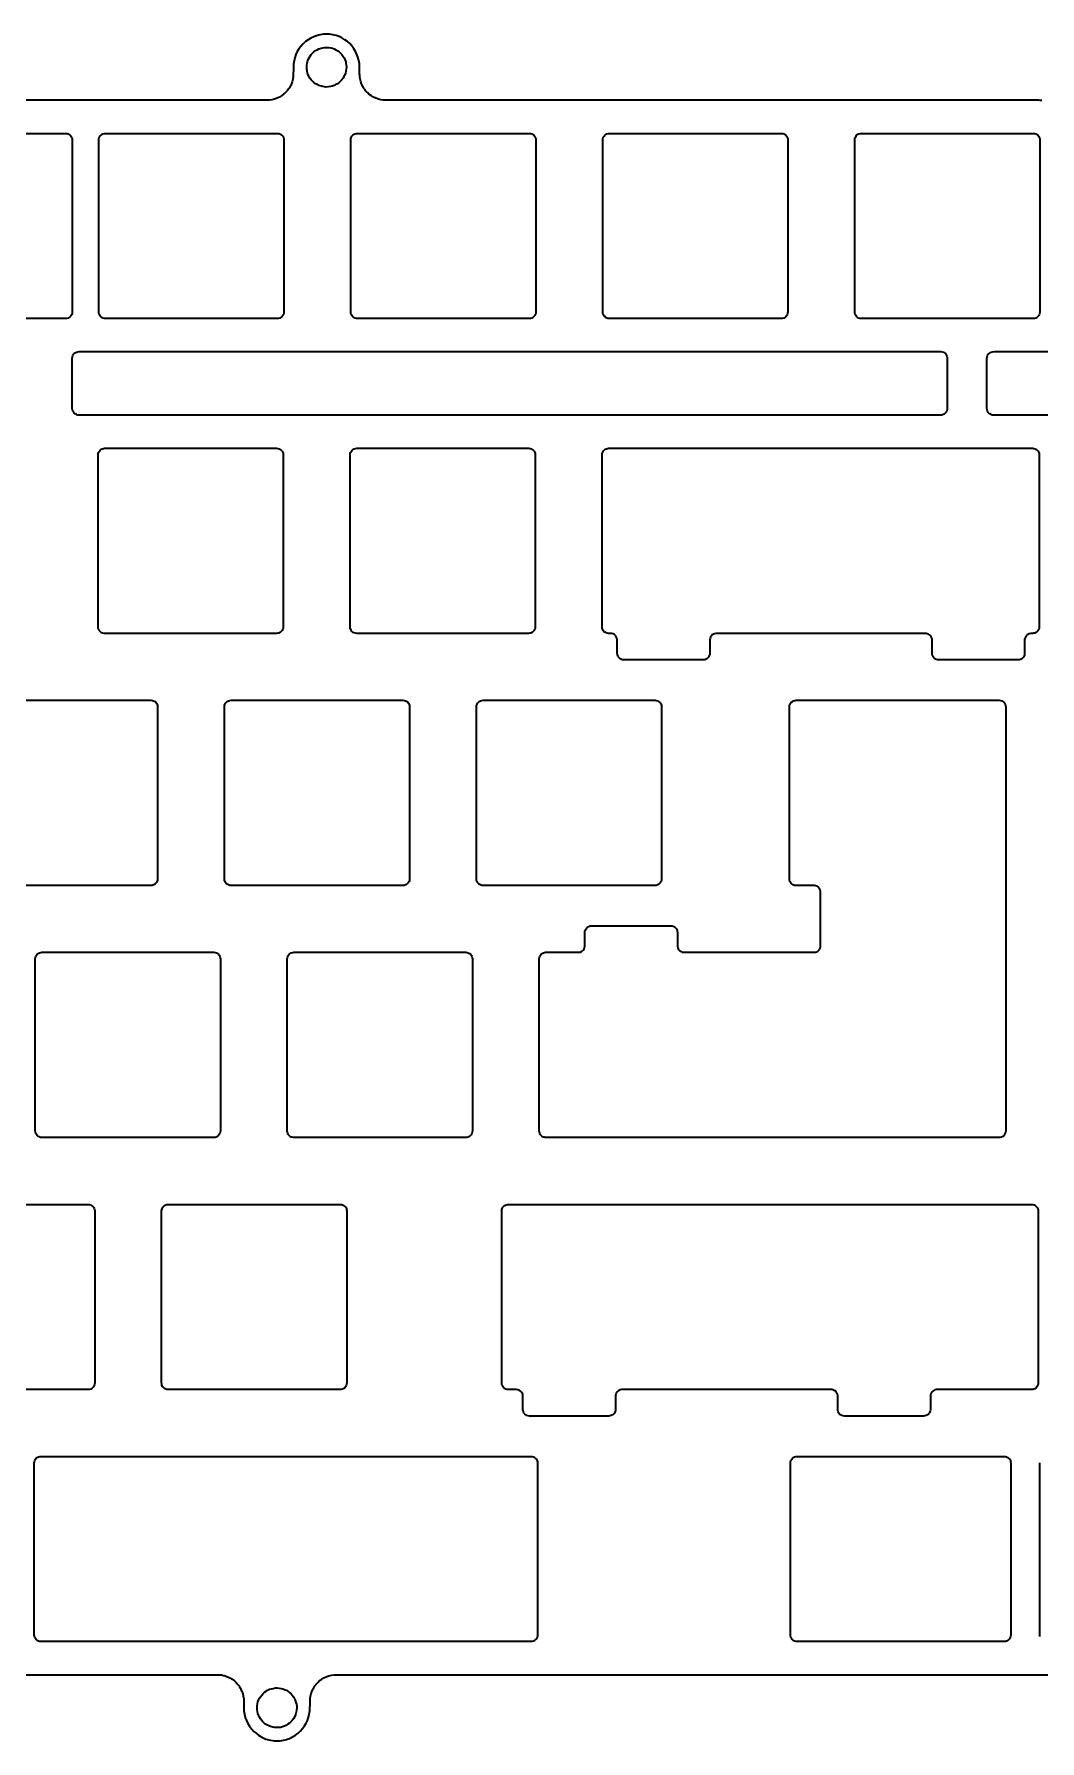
# Model space of a CAD drawing. Header units: millimetres. Extents: x 0 to 475, y 0 to 129.
# Drawn here: x 206.7 to 282.8, y 0 to 129 of the extents above; entities that cross this region are included whole.
import ezdxf

# ---------------------------------------------------------------- set-up
doc = ezdxf.new("R2010")
doc.units = ezdxf.units.MM
doc.layers.get('0').update_dxf_attribs({"lineweight": 35})

msp = doc.modelspace()

# ---------------------------------------------------------------- linework, layer by layer
for p, q in [((226.74, 127.89), (226.61, 127.68)), ((226.88, 128.07), (226.74, 127.89)), ((227.02, 128.24), (226.88, 128.07)), ((227.23, 128.43), (227.02, 128.24)), ((227.43, 128.57), (227.23, 128.43)), ((227.64, 128.7), (227.43, 128.57)), ((227.85, 128.8), (227.64, 128.7)), ((228.06, 128.88), (227.85, 128.8)), ((227.87, 127.66), (227.99, 127.75)), ((227.99, 127.75), (228.12, 127.82)), ((228.33, 128.95), (228.06, 128.88)), ((228.12, 127.82), (228.25, 127.89)), ((228.25, 127.89), (228.42, 127.94)), ((228.58, 128.99), (228.33, 128.95)), ((228.42, 127.94), (228.55, 127.97)), ((228.55, 127.97), (228.68, 127.99)), ((228.68, 127.99), (228.82, 128)), ((228.82, 128), (229, 127.99)), ((229, 127.99), (229.14, 127.97)), ((229.3, 128.95), (229.04, 128.99)), ((229.14, 127.97), (229.27, 127.93)), ((229.27, 127.93), (229.4, 127.89)), ((229.54, 128.89), (229.3, 128.95)), ((229.4, 127.89), (229.53, 127.82)), ((229.53, 127.82), (229.67, 127.73)), ((229.78, 128.81), (229.54, 128.89)), ((229.67, 127.73), (229.77, 127.66)), ((229.99, 128.71), (229.78, 128.81)), ((230.21, 128.58), (229.99, 128.71)), ((230.4, 128.44), (230.21, 128.58)), ((230.58, 128.28), (230.4, 128.44)), ((230.73, 128.11), (230.58, 128.28)), ((230.89, 127.9), (230.73, 128.11)), ((231.02, 127.69), (230.89, 127.9)), ((226.37, 126.98), (226.33, 126.74)), ((226.43, 127.22), (226.37, 126.98)), ((226.51, 127.45), (226.43, 127.22)), ((226.61, 127.68), (226.51, 127.45)), ((227.32, 126.5), (227.33, 126.66)), ((227.33, 126.36), (227.32, 126.5)), ((227.33, 126.66), (227.35, 126.8)), ((227.35, 126.8), (227.39, 126.94)), ((227.39, 126.94), (227.44, 127.08)), ((227.44, 127.08), (227.5, 127.22)), ((227.5, 127.22), (227.58, 127.33)), ((227.58, 127.33), (227.66, 127.45)), ((227.66, 127.45), (227.76, 127.56)), ((227.76, 127.56), (227.87, 127.66)), ((229.77, 127.66), (229.92, 127.52)), ((229.92, 127.52), (229.98, 127.45)), ((229.98, 127.45), (230.09, 127.3)), ((230.09, 127.3), (230.15, 127.2)), ((230.15, 127.2), (230.21, 127.07)), ((230.21, 127.07), (230.27, 126.9)), ((230.27, 126.9), (230.29, 126.79)), ((230.29, 126.79), (230.32, 126.59)), ((230.32, 126.5), (230.31, 126.35)), ((230.32, 126.59), (230.32, 126.5)), ((231.12, 127.47), (231.02, 127.69)), ((231.2, 127.26), (231.12, 127.47)), ((231.27, 127.01), (231.2, 127.26)), ((231.31, 126.75), (231.27, 127.01)), ((226.28, 125.6), (226.23, 125.4)), ((226.31, 125.81), (226.28, 125.6)), ((227.35, 126.23), (227.33, 126.36)), ((227.39, 126.06), (227.35, 126.23)), ((227.42, 125.96), (227.39, 126.06)), ((227.48, 125.82), (227.42, 125.96)), ((227.57, 125.67), (227.48, 125.82)), ((227.66, 125.55), (227.57, 125.67)), ((227.76, 125.44), (227.66, 125.55)), ((227.87, 125.34), (227.76, 125.44)), ((227.99, 125.25), (227.87, 125.34)), ((228.06, 125.21), (227.99, 125.25)), ((228.24, 125.12), (228.06, 125.21)), ((229.48, 125.16), (229.39, 125.11)), ((229.65, 125.25), (229.48, 125.16)), ((229.77, 125.34), (229.65, 125.25)), ((229.85, 125.41), (229.77, 125.34)), ((229.95, 125.51), (229.85, 125.41)), ((230.07, 125.67), (229.95, 125.51)), ((230.14, 125.79), (230.07, 125.67)), ((230.18, 125.87), (230.14, 125.79)), ((230.25, 126.06), (230.18, 125.87)), ((230.29, 126.19), (230.25, 126.06)), ((230.31, 126.35), (230.29, 126.19)), ((231.36, 125.61), (231.33, 125.79)), ((231.41, 125.42), (231.36, 125.61)), ((231.47, 125.23), (231.41, 125.42)), ((224.69, 124.03), (224.51, 124.01)), ((224.9, 124.09), (224.69, 124.03)), ((225.09, 124.15), (224.9, 124.09)), ((225.26, 124.24), (225.09, 124.15)), ((225.42, 124.33), (225.26, 124.24)), ((225.58, 124.45), (225.42, 124.33)), ((228.35, 125.08), (228.24, 125.12)), ((228.53, 125.03), (228.35, 125.08)), ((228.66, 125.01), (228.53, 125.03)), ((228.78, 125), (228.66, 125.01)), ((228.96, 125.01), (228.78, 125)), ((229.11, 125.03), (228.96, 125.01)), ((229.25, 125.06), (229.11, 125.03)), ((229.39, 125.11), (229.25, 125.06)), ((232.03, 124.47), (231.91, 124.59)), ((232.21, 124.34), (232.03, 124.47)), ((232.38, 124.24), (232.21, 124.34)), ((232.56, 124.15), (232.38, 124.24)), ((232.74, 124.09), (232.56, 124.15)), ((232.92, 124.04), (232.74, 124.09)), ((233.11, 124.01), (232.92, 124.04)), ((209.11, 121.5), (209.21, 121.49)), ((209.21, 121.49), (209.3, 121.46)), ((209.3, 121.46), (209.38, 121.41)), ((209.38, 121.41), (209.46, 121.34)), ((209.46, 121.34), (209.52, 121.27)), ((209.52, 121.27), (209.56, 121.19)), ((211.65, 121.21), (211.7, 121.3)), ((211.7, 121.3), (211.75, 121.36)), ((211.75, 121.36), (211.82, 121.42)), ((211.82, 121.42), (211.91, 121.46)), ((211.91, 121.46), (212, 121.49)), ((212, 121.49), (212.1, 121.5)), ((212.1, 121.5), (225.11, 121.5)), ((225.11, 121.5), (225.22, 121.49)), ((225.22, 121.49), (225.29, 121.46)), ((225.29, 121.46), (225.39, 121.41)), ((225.39, 121.41), (225.46, 121.35)), ((225.46, 121.35), (225.52, 121.28)), ((225.52, 121.28), (225.56, 121.19)), ((230.69, 121.19), (230.74, 121.29)), ((230.74, 121.29), (230.82, 121.37)), ((230.82, 121.37), (230.9, 121.43)), ((230.9, 121.43), (230.96, 121.46)), ((230.96, 121.46), (231.07, 121.49)), ((244.15, 121.5), (244.26, 121.49)), ((244.26, 121.49), (244.35, 121.46)), ((244.35, 121.46), (244.43, 121.41)), ((244.43, 121.41), (244.52, 121.33)), ((244.52, 121.33), (244.57, 121.27)), ((244.57, 121.27), (244.61, 121.19)), ((249.74, 121.2), (249.8, 121.29)), ((249.8, 121.29), (249.86, 121.36)), ((249.86, 121.36), (249.93, 121.42)), ((249.93, 121.42), (250.01, 121.46)), ((250.01, 121.46), (250.12, 121.49)), ((250.12, 121.49), (250.2, 121.5)), ((250.2, 121.5), (263.2, 121.5)), ((263.2, 121.5), (263.31, 121.49)), ((263.31, 121.49), (263.39, 121.46)), ((263.39, 121.46), (263.48, 121.41)), ((263.48, 121.41), (263.57, 121.33)), ((263.57, 121.33), (263.62, 121.27)), ((263.62, 121.27), (263.66, 121.19)), ((268.8, 121.21), (268.85, 121.29)), ((268.85, 121.29), (268.9, 121.36)), ((268.9, 121.36), (268.99, 121.43)), ((268.99, 121.43), (269.07, 121.46)), ((269.07, 121.46), (269.16, 121.49)), ((269.16, 121.49), (269.26, 121.5)), ((269.26, 121.5), (282.25, 121.5)), ((282.25, 121.5), (282.36, 121.49)), ((282.36, 121.49), (282.45, 121.46)), ((282.45, 121.46), (282.53, 121.41)), ((282.53, 121.41), (282.61, 121.35)), ((282.61, 121.35), (282.68, 121.25)), ((209.56, 121.19), (209.59, 121.09)), ((209.59, 121.09), (209.6, 120.99)), ((209.6, 120.99), (209.6, 108)), ((211.6, 121), (211.61, 121.1)), ((211.6, 108), (211.6, 121)), ((211.61, 121.1), (211.65, 121.21)), ((225.56, 121.19), (225.59, 121.09)), ((225.59, 121.09), (225.6, 120.99)), ((225.6, 120.99), (225.6, 108)), ((230.65, 121), (230.66, 121.11)), ((230.65, 108), (230.65, 121)), ((230.66, 121.11), (230.69, 121.19)), ((244.61, 121.19), (244.64, 121.09)), ((244.64, 121.09), (244.65, 120.99)), ((244.65, 120.99), (244.65, 107.98)), ((249.7, 121.01), (249.71, 121.1)), ((249.7, 108), (249.7, 121.01)), ((249.71, 121.1), (249.74, 121.2)), ((263.66, 121.19), (263.69, 121.09)), ((263.69, 121.09), (263.7, 120.99)), ((263.7, 120.99), (263.7, 108)), ((268.75, 121.01), (268.76, 121.1)), ((268.76, 121.1), (268.8, 121.21)), ((282.68, 121.25), (282.71, 121.19)), ((282.71, 121.19), (282.74, 121.09)), ((282.74, 121.09), (282.75, 120.99)), ((282.75, 120.99), (282.75, 107.99)), ((209.29, 107.54), (209.19, 107.51)), ((209.37, 107.58), (209.29, 107.54)), ((209.44, 107.64), (209.37, 107.58)), ((209.51, 107.72), (209.44, 107.64)), ((209.56, 107.81), (209.51, 107.72)), ((209.58, 107.88), (209.56, 107.81)), ((209.6, 108), (209.58, 107.88)), ((211.61, 107.91), (211.6, 108)), ((211.64, 107.82), (211.61, 107.91)), ((211.68, 107.73), (211.64, 107.82)), ((211.74, 107.65), (211.68, 107.73)), ((211.82, 107.59), (211.74, 107.65)), ((211.91, 107.54), (211.82, 107.59)), ((212, 107.51), (211.91, 107.54)), ((212.1, 107.5), (212, 107.51)), ((225.1, 107.5), (212.1, 107.5)), ((225.19, 107.51), (225.1, 107.5)), ((225.28, 107.54), (225.19, 107.51)), ((225.37, 107.58), (225.28, 107.54)), ((225.45, 107.64), (225.37, 107.58)), ((225.52, 107.72), (225.45, 107.64)), ((225.56, 107.81), (225.52, 107.72)), ((225.59, 107.9), (225.56, 107.81)), ((225.6, 108), (225.59, 107.9)), ((230.66, 107.91), (230.65, 108)), ((230.69, 107.81), (230.66, 107.91)), ((230.74, 107.72), (230.69, 107.81)), ((230.82, 107.63), (230.74, 107.72)), ((230.87, 107.59), (230.82, 107.63)), ((230.96, 107.54), (230.87, 107.59)), ((231.05, 107.51), (230.96, 107.54)), ((231.15, 107.5), (231.05, 107.51)), ((244.14, 107.5), (231.15, 107.5)), ((244.23, 107.51), (244.14, 107.5)), ((244.34, 107.54), (244.23, 107.51)), ((244.43, 107.58), (244.34, 107.54)), ((244.5, 107.65), (244.43, 107.58)), ((244.57, 107.72), (244.5, 107.65)), ((244.61, 107.81), (244.57, 107.72)), ((244.64, 107.9), (244.61, 107.81)), ((244.65, 107.98), (244.64, 107.9)), ((249.71, 107.91), (249.7, 108)), ((249.74, 107.81), (249.71, 107.91)), ((249.78, 107.73), (249.74, 107.81)), ((249.82, 107.68), (249.78, 107.73)), ((249.85, 107.65), (249.82, 107.68)), ((249.92, 107.59), (249.85, 107.65)), ((250.01, 107.54), (249.92, 107.59)), ((250.1, 107.51), (250.01, 107.54)), ((250.2, 107.5), (250.1, 107.51)), ((263.19, 107.5), (250.2, 107.5)), ((263.28, 107.51), (263.19, 107.5)), ((263.39, 107.54), (263.28, 107.51)), ((263.48, 107.58), (263.39, 107.54)), ((263.55, 107.64), (263.48, 107.58)), ((263.62, 107.72), (263.55, 107.64)), ((263.65, 107.78), (263.62, 107.72)), ((263.68, 107.88), (263.65, 107.78)), ((263.7, 108), (263.68, 107.88)), ((268.79, 107.81), (268.76, 107.92)), ((268.83, 107.74), (268.79, 107.81)), ((268.89, 107.65), (268.83, 107.74)), ((268.97, 107.58), (268.89, 107.65)), ((269.05, 107.54), (268.97, 107.58)), ((269.15, 107.51), (269.05, 107.54)), ((269.21, 107.5), (269.15, 107.51)), ((282.24, 107.5), (269.21, 107.5)), ((282.35, 107.51), (282.24, 107.5)), ((282.44, 107.54), (282.35, 107.51)), ((282.51, 107.57), (282.44, 107.54)), ((282.58, 107.63), (282.51, 107.57)), ((282.67, 107.72), (282.58, 107.63)), ((282.7, 107.78), (282.67, 107.72)), ((282.73, 107.88), (282.7, 107.78)), ((282.75, 107.99), (282.73, 107.88)), ((209.6, 104.5), (209.62, 104.61)), ((209.6, 100.7), (209.6, 104.5)), ((209.62, 104.61), (209.64, 104.7)), ((209.64, 104.7), (209.7, 104.8)), ((209.7, 104.8), (209.75, 104.86)), ((209.75, 104.86), (209.82, 104.92)), ((209.82, 104.92), (209.91, 104.96)), ((209.91, 104.96), (210.01, 104.99)), ((210.01, 104.99), (210.11, 105)), ((210.11, 105), (275.26, 105)), ((275.26, 105), (275.36, 104.99)), ((275.36, 104.99), (275.46, 104.95)), ((275.46, 104.95), (275.53, 104.91)), ((275.53, 104.91), (275.61, 104.85)), ((275.61, 104.85), (275.67, 104.77)), ((275.67, 104.77), (275.72, 104.67)), ((275.72, 104.67), (275.74, 104.57)), ((275.74, 104.57), (275.75, 104.47)), ((278.75, 104.5), (278.77, 104.62)), ((278.75, 100.75), (278.75, 104.5)), ((278.77, 104.62), (278.79, 104.7)), ((278.79, 104.7), (278.85, 104.8)), ((278.85, 104.8), (278.91, 104.86)), ((278.91, 104.86), (278.99, 104.92)), ((278.99, 104.92), (279.07, 104.96)), ((279.07, 104.96), (279.16, 104.99)), ((279.16, 104.99), (279.32, 105)), ((279.32, 105), (296.06, 105)), ((275.75, 104.47), (275.75, 100.66)), ((209.61, 100.61), (209.6, 100.7)), ((275.75, 100.66), (275.74, 100.6)), ((278.76, 100.61), (278.75, 100.75)), ((209.64, 100.51), (209.61, 100.61)), ((209.68, 100.43), (209.64, 100.51)), ((209.74, 100.36), (209.68, 100.43)), ((209.82, 100.29), (209.74, 100.36)), ((209.91, 100.24), (209.82, 100.29)), ((209.99, 100.21), (209.91, 100.24)), ((210.1, 100.2), (209.99, 100.21)), ((275.25, 100.2), (210.1, 100.2)), ((275.34, 100.21), (275.25, 100.2)), ((275.43, 100.24), (275.34, 100.21)), ((275.51, 100.28), (275.43, 100.24)), ((275.6, 100.34), (275.51, 100.28)), ((275.66, 100.42), (275.6, 100.34)), ((275.71, 100.51), (275.66, 100.42)), ((275.74, 100.6), (275.71, 100.51)), ((278.79, 100.51), (278.76, 100.61)), ((278.85, 100.4), (278.79, 100.51)), ((278.9, 100.35), (278.85, 100.4)), ((278.97, 100.29), (278.9, 100.35)), ((279.06, 100.24), (278.97, 100.29)), ((279.14, 100.21), (279.06, 100.24)), ((279.23, 100.2), (279.14, 100.21)), ((296.04, 100.2), (279.23, 100.2)), ((211.55, 97.21), (211.56, 97.3)), ((211.56, 97.3), (211.59, 97.39)), ((211.59, 97.39), (211.65, 97.49)), ((211.65, 97.49), (211.7, 97.56)), ((211.7, 97.56), (211.78, 97.62)), ((211.78, 97.62), (211.87, 97.66)), ((211.87, 97.66), (211.96, 97.69)), ((225.05, 97.7), (225.15, 97.69)), ((225.15, 97.69), (225.24, 97.66)), ((225.24, 97.66), (225.33, 97.61)), ((225.33, 97.61), (225.42, 97.53)), ((225.42, 97.53), (225.47, 97.47)), ((225.47, 97.47), (225.51, 97.39)), ((225.51, 97.39), (225.54, 97.29)), ((225.54, 97.29), (225.55, 97.2)), ((225.55, 97.2), (225.55, 84.2)), ((230.6, 97.21), (230.61, 97.3)), ((230.6, 84.2), (230.6, 97.21)), ((230.61, 97.3), (230.64, 97.39)), ((230.64, 97.39), (230.7, 97.49)), ((230.7, 97.49), (230.75, 97.56)), ((230.75, 97.56), (230.83, 97.62)), ((230.83, 97.62), (230.92, 97.66)), ((230.92, 97.66), (231.01, 97.69)), ((231.01, 97.69), (231.11, 97.7)), ((231.11, 97.7), (244.12, 97.7)), ((244.12, 97.7), (244.21, 97.69)), ((244.21, 97.69), (244.3, 97.66)), ((244.3, 97.66), (244.38, 97.61)), ((244.38, 97.61), (244.47, 97.53)), ((244.47, 97.53), (244.52, 97.47)), ((244.52, 97.47), (244.56, 97.39)), ((244.56, 97.39), (244.59, 97.29)), ((249.65, 97.21), (249.66, 97.3)), ((249.65, 84.2), (249.65, 97.21)), ((249.66, 97.3), (249.7, 97.41)), ((249.7, 97.41), (249.74, 97.48)), ((249.74, 97.48), (249.81, 97.56)), ((249.81, 97.56), (249.88, 97.62)), ((249.88, 97.62), (249.96, 97.66)), ((249.96, 97.66), (250.06, 97.69)), ((282.22, 97.7), (282.3, 97.69)), ((282.3, 97.69), (282.39, 97.66)), ((282.39, 97.66), (282.49, 97.61)), ((282.49, 97.61), (282.55, 97.55)), ((282.55, 97.55), (282.62, 97.48)), ((282.62, 97.48), (282.66, 97.39)), ((282.66, 97.39), (282.69, 97.29)), ((282.69, 97.29), (282.7, 97.2)), ((282.7, 97.2), (282.7, 84.2)), ((211.59, 84.01), (211.56, 84.11)), ((211.64, 83.92), (211.59, 84.01)), ((211.7, 83.85), (211.64, 83.92)), ((225.46, 83.92), (225.4, 83.84)), ((225.5, 83.99), (225.46, 83.92)), ((225.54, 84.1), (225.5, 83.99)), ((225.55, 84.2), (225.54, 84.1)), ((230.61, 84.11), (230.6, 84.2)), ((230.64, 84.02), (230.61, 84.11)), ((230.68, 83.94), (230.64, 84.02)), ((230.74, 83.85), (230.68, 83.94)), ((230.82, 83.78), (230.74, 83.85)), ((244.52, 83.92), (244.45, 83.84)), ((244.56, 84), (244.52, 83.92)), ((244.59, 84.1), (244.56, 84)), ((244.6, 84.2), (244.59, 84.1)), ((249.66, 84.11), (249.65, 84.2)), ((249.68, 84.02), (249.66, 84.11)), ((249.73, 83.93), (249.68, 84.02)), ((249.79, 83.86), (249.73, 83.93)), ((249.87, 83.79), (249.79, 83.86)), ((282.6, 83.9), (282.55, 83.85)), ((282.66, 84), (282.6, 83.9)), ((282.69, 84.1), (282.66, 84)), ((282.7, 84.2), (282.69, 84.1)), ((211.76, 83.8), (211.7, 83.85)), ((211.82, 83.76), (211.76, 83.8)), ((211.91, 83.72), (211.82, 83.76)), ((212.01, 83.7), (211.91, 83.72)), ((225.22, 83.73), (225.15, 83.71)), ((225.32, 83.78), (225.22, 83.73)), ((225.4, 83.84), (225.32, 83.78)), ((230.89, 83.75), (230.82, 83.78)), ((231, 83.71), (230.89, 83.75)), ((231.11, 83.7), (231, 83.71)), ((244.1, 83.7), (231.11, 83.7)), ((244.2, 83.71), (244.1, 83.7)), ((244.27, 83.73), (244.2, 83.71)), ((244.36, 83.77), (244.27, 83.73)), ((244.45, 83.84), (244.36, 83.77)), ((249.96, 83.74), (249.87, 83.79)), ((250.05, 83.71), (249.96, 83.74)), ((250.14, 83.7), (250.05, 83.71)), ((250.48, 83.66), (250.4, 83.69)), ((250.58, 83.61), (250.48, 83.66)), ((250.66, 83.55), (250.58, 83.61)), ((250.73, 83.45), (250.66, 83.55)), ((250.78, 83.35), (250.73, 83.45)), ((250.8, 83.25), (250.78, 83.35)), ((250.8, 82.2), (250.8, 83.25)), ((257.82, 83.33), (257.8, 83.25)), ((257.8, 83.25), (257.8, 82.17)), ((257.85, 83.42), (257.82, 83.33)), ((257.92, 83.52), (257.85, 83.42)), ((257.98, 83.59), (257.92, 83.52)), ((258.07, 83.64), (257.98, 83.59)), ((258.14, 83.67), (258.07, 83.64)), ((258.25, 83.7), (258.14, 83.67)), ((274.15, 83.7), (258.25, 83.7)), ((274.24, 83.68), (274.15, 83.7)), ((274.34, 83.64), (274.24, 83.68)), ((274.41, 83.59), (274.34, 83.64)), ((274.49, 83.52), (274.41, 83.59)), ((274.54, 83.44), (274.49, 83.52)), ((274.58, 83.35), (274.54, 83.44)), ((274.6, 83.25), (274.58, 83.35)), ((274.6, 82.2), (274.6, 83.25)), ((281.62, 83.33), (281.6, 83.25)), ((281.6, 83.25), (281.6, 82.17)), ((281.66, 83.43), (281.62, 83.33)), ((281.71, 83.51), (281.66, 83.43)), ((281.78, 83.59), (281.71, 83.51)), ((281.85, 83.63), (281.78, 83.59)), ((281.94, 83.67), (281.85, 83.63)), ((282.05, 83.7), (281.94, 83.67)), ((282.37, 83.73), (282.29, 83.71)), ((282.47, 83.78), (282.37, 83.73)), ((282.55, 83.85), (282.47, 83.78)), ((250.81, 82.1), (250.8, 82.2)), ((250.85, 81.98), (250.81, 82.1)), ((250.89, 81.92), (250.85, 81.98)), ((250.94, 81.85), (250.89, 81.92)), ((251.02, 81.78), (250.94, 81.85)), ((251.11, 81.74), (251.02, 81.78)), ((251.2, 81.71), (251.11, 81.74)), ((251.28, 81.7), (251.2, 81.71)), ((257.3, 81.7), (251.28, 81.7)), ((257.39, 81.71), (257.3, 81.7)), ((257.48, 81.74), (257.39, 81.71)), ((257.58, 81.78), (257.48, 81.74)), ((257.65, 81.85), (257.58, 81.78)), ((257.71, 81.92), (257.65, 81.85)), ((257.76, 82), (257.71, 81.92)), ((257.79, 82.09), (257.76, 82)), ((257.8, 82.17), (257.79, 82.09)), ((274.61, 82.11), (274.6, 82.2)), ((274.64, 82.01), (274.61, 82.11)), ((274.68, 81.93), (274.64, 82.01)), ((274.74, 81.85), (274.68, 81.93)), ((274.82, 81.79), (274.74, 81.85)), ((274.9, 81.74), (274.82, 81.79)), ((275, 81.71), (274.9, 81.74)), ((275.09, 81.7), (275, 81.71)), ((281.29, 81.74), (281.19, 81.71)), ((281.38, 81.78), (281.29, 81.74)), ((281.43, 81.83), (281.38, 81.78)), ((281.51, 81.92), (281.43, 81.83)), ((281.56, 82), (281.51, 81.92)), ((281.59, 82.09), (281.56, 82)), ((281.6, 82.17), (281.59, 82.09)), ((215.55, 78.65), (215.66, 78.64)), ((215.66, 78.64), (215.75, 78.61)), ((215.75, 78.61), (215.83, 78.56)), ((215.83, 78.56), (215.91, 78.5)), ((215.91, 78.5), (215.97, 78.42)), ((215.97, 78.42), (216.01, 78.34)), ((216.01, 78.34), (216.04, 78.25)), ((216.04, 78.25), (216.05, 78.15)), ((216.05, 78.15), (216.05, 65.15)), ((221.1, 78.16), (221.11, 78.26)), ((221.1, 65.15), (221.1, 78.16)), ((221.11, 78.26), (221.14, 78.34)), ((221.14, 78.34), (221.19, 78.43)), ((221.19, 78.43), (221.25, 78.51)), ((221.25, 78.51), (221.32, 78.57)), ((221.32, 78.57), (221.41, 78.61)), ((221.41, 78.61), (221.51, 78.64)), ((221.51, 78.64), (221.61, 78.65)), ((221.61, 78.65), (234.6, 78.65)), ((234.6, 78.65), (234.71, 78.64)), ((234.71, 78.64), (234.79, 78.61)), ((234.79, 78.61), (234.88, 78.57)), ((234.88, 78.57), (234.96, 78.5)), ((234.96, 78.5), (235.02, 78.43)), ((235.02, 78.43), (235.06, 78.33)), ((235.06, 78.33), (235.09, 78.25)), ((235.09, 78.25), (235.1, 78.14)), ((235.1, 78.14), (235.1, 65.15)), ((240.15, 78.16), (240.16, 78.25)), ((240.15, 65.15), (240.15, 78.16)), ((240.16, 78.25), (240.2, 78.35)), ((240.2, 78.35), (240.24, 78.43)), ((240.24, 78.43), (240.3, 78.5)), ((240.3, 78.5), (240.37, 78.57)), ((240.37, 78.57), (240.47, 78.61)), ((240.47, 78.61), (240.56, 78.64)), ((240.56, 78.64), (240.66, 78.65)), ((240.66, 78.65), (253.67, 78.65)), ((253.67, 78.65), (253.75, 78.64)), ((253.75, 78.64), (253.86, 78.6)), ((253.86, 78.6), (253.93, 78.56)), ((253.93, 78.56), (254.01, 78.49)), ((254.01, 78.49), (254.07, 78.42)), ((254.07, 78.42), (254.11, 78.33)), ((254.11, 78.33), (254.14, 78.25)), ((254.14, 78.25), (254.15, 78.15)), ((254.15, 78.15), (254.15, 65.15)), ((263.81, 78.16), (263.82, 78.26)), ((263.81, 65.15), (263.81, 78.16)), ((263.82, 78.26), (263.85, 78.35)), ((263.85, 78.35), (263.9, 78.43)), ((263.9, 78.43), (263.96, 78.51)), ((263.96, 78.51), (264.04, 78.57)), ((264.04, 78.57), (264.12, 78.61)), ((264.12, 78.61), (264.22, 78.64)), ((279.68, 78.65), (279.77, 78.64)), ((279.77, 78.64), (279.87, 78.61)), ((279.87, 78.61), (279.96, 78.56)), ((279.96, 78.56), (280.03, 78.5)), ((280.03, 78.5), (280.09, 78.43)), ((280.09, 78.43), (280.13, 78.34)), ((280.13, 78.34), (280.16, 78.24)), ((215.54, 64.65), (202.51, 64.65)), ((215.65, 64.66), (215.54, 64.65)), ((215.74, 64.69), (215.65, 64.66)), ((215.83, 64.73), (215.74, 64.69)), ((215.9, 64.8), (215.83, 64.73)), ((215.97, 64.87), (215.9, 64.8)), ((216, 64.93), (215.97, 64.87)), ((216.04, 65.05), (216, 64.93)), ((216.05, 65.15), (216.04, 65.05)), ((221.11, 65.06), (221.1, 65.15)), ((221.13, 64.99), (221.11, 65.06)), ((221.14, 64.96), (221.13, 64.99)), ((221.18, 64.87), (221.14, 64.96)), ((221.24, 64.8), (221.18, 64.87)), ((221.32, 64.74), (221.24, 64.8)), ((221.41, 64.69), (221.32, 64.74)), ((221.5, 64.66), (221.41, 64.69)), ((221.61, 64.65), (221.5, 64.66)), ((234.59, 64.65), (221.61, 64.65)), ((234.69, 64.66), (234.59, 64.65)), ((234.79, 64.69), (234.69, 64.66)), ((234.87, 64.73), (234.79, 64.69)), ((234.95, 64.79), (234.87, 64.73)), ((234.99, 64.84), (234.95, 64.79)), ((235.06, 64.95), (234.99, 64.84)), ((235.09, 65.04), (235.06, 64.95)), ((235.1, 65.15), (235.09, 65.04)), ((240.16, 65.06), (240.15, 65.15)), ((240.19, 64.96), (240.16, 65.06)), ((240.23, 64.88), (240.19, 64.96)), ((240.3, 64.8), (240.23, 64.88)), ((240.37, 64.73), (240.3, 64.8)), ((240.46, 64.69), (240.37, 64.73)), ((240.55, 64.66), (240.46, 64.69)), ((240.63, 64.65), (240.55, 64.66)), ((253.84, 64.69), (253.73, 64.66)), ((253.93, 64.73), (253.84, 64.69)), ((254, 64.8), (253.93, 64.73)), ((254.05, 64.85), (254, 64.8)), ((254.11, 64.95), (254.05, 64.85)), ((254.14, 65.05), (254.11, 64.95)), ((254.15, 65.15), (254.14, 65.05)), ((263.82, 65.06), (263.81, 65.15)), ((263.85, 64.96), (263.82, 65.06)), ((263.89, 64.87), (263.85, 64.96)), ((263.95, 64.81), (263.89, 64.87)), ((264.03, 64.74), (263.95, 64.81)), ((264.11, 64.69), (264.03, 64.74)), ((264.21, 64.66), (264.11, 64.69)), ((264.3, 64.65), (264.21, 64.66)), ((265.72, 64.65), (264.3, 64.65)), ((265.81, 64.63), (265.72, 64.65)), ((265.91, 64.59), (265.81, 64.63)), ((265.98, 64.54), (265.91, 64.59)), ((266.06, 64.47), (265.98, 64.54)), ((266.11, 64.38), (266.06, 64.47)), ((266.15, 64.3), (266.11, 64.38)), ((266.17, 64.2), (266.15, 64.3)), ((248.35, 61.1), (248.36, 61.2)), ((248.35, 60.06), (248.35, 61.1)), ((248.36, 61.2), (248.4, 61.31)), ((248.4, 61.31), (248.44, 61.38)), ((248.44, 61.38), (248.5, 61.45)), ((248.5, 61.45), (248.58, 61.52)), ((248.58, 61.52), (248.67, 61.56)), ((248.67, 61.56), (248.75, 61.59)), ((248.75, 61.59), (248.85, 61.6)), ((248.85, 61.6), (254.86, 61.6)), ((254.86, 61.6), (254.95, 61.59)), ((254.95, 61.59), (255.07, 61.55)), ((255.07, 61.55), (255.15, 61.5)), ((255.15, 61.5), (255.21, 61.45)), ((255.21, 61.45), (255.27, 61.38)), ((255.27, 61.38), (255.32, 61.28)), ((255.32, 61.28), (255.34, 61.19)), ((255.34, 61.19), (255.35, 61.1)), ((255.35, 61.1), (255.35, 60.05)), ((206.84, 59.3), (206.89, 59.38)), ((206.89, 59.38), (206.95, 59.45)), ((206.95, 59.45), (207.02, 59.51)), ((207.02, 59.51), (207.11, 59.56)), ((207.11, 59.56), (207.21, 59.59)), ((220.31, 59.6), (220.41, 59.59)), ((220.41, 59.59), (220.51, 59.56)), ((220.51, 59.56), (220.58, 59.51)), ((220.58, 59.51), (220.65, 59.45)), ((220.65, 59.45), (220.72, 59.37)), ((220.72, 59.37), (220.76, 59.29)), ((225.89, 59.29), (225.94, 59.38)), ((225.94, 59.38), (226, 59.46)), ((226, 59.46), (226.08, 59.52)), ((226.08, 59.52), (226.16, 59.56)), ((226.16, 59.56), (226.27, 59.59)), ((226.27, 59.59), (226.36, 59.6)), ((226.36, 59.6), (239.35, 59.6)), ((239.35, 59.6), (239.46, 59.59)), ((239.46, 59.59), (239.54, 59.56)), ((239.54, 59.56), (239.63, 59.51)), ((239.63, 59.51), (239.72, 59.43)), ((239.72, 59.43), (239.78, 59.36)), ((239.78, 59.36), (239.81, 59.29)), ((244.94, 59.3), (244.99, 59.38)), ((244.99, 59.38), (245.06, 59.46)), ((245.06, 59.46), (245.13, 59.52)), ((245.13, 59.52), (245.22, 59.56)), ((245.22, 59.56), (245.31, 59.59)), ((247.9, 59.6), (247.99, 59.62)), ((247.99, 59.62), (248.09, 59.66)), ((248.09, 59.66), (248.17, 59.72)), ((248.17, 59.72), (248.24, 59.79)), ((248.24, 59.79), (248.29, 59.87)), ((248.29, 59.87), (248.33, 59.96)), ((248.33, 59.96), (248.35, 60.06)), ((255.35, 60.05), (255.37, 59.95)), ((255.37, 59.95), (255.41, 59.86)), ((255.41, 59.86), (255.46, 59.79)), ((255.46, 59.79), (255.53, 59.71)), ((255.53, 59.71), (255.63, 59.65)), ((255.63, 59.65), (255.71, 59.62)), ((255.71, 59.62), (255.81, 59.6)), ((255.81, 59.6), (265.72, 59.6)), ((265.72, 59.6), (265.82, 59.62)), ((265.82, 59.62), (265.93, 59.67)), ((265.93, 59.67), (266.02, 59.74)), ((266.02, 59.74), (266.08, 59.82)), ((266.08, 59.82), (266.13, 59.91)), ((266.13, 59.91), (266.16, 60.01)), ((206.8, 59.11), (206.81, 59.2)), ((206.8, 46.1), (206.8, 59.11)), ((206.81, 59.2), (206.84, 59.3)), ((220.76, 59.29), (220.79, 59.18)), ((225.85, 59.11), (225.86, 59.2)), ((225.86, 59.2), (225.89, 59.29)), ((239.81, 59.29), (239.84, 59.18)), ((244.9, 59.11), (244.91, 59.2)), ((244.91, 59.2), (244.94, 59.3)), ((206.81, 46), (206.8, 46.1)), ((206.84, 45.91), (206.81, 46)), ((206.89, 45.82), (206.84, 45.91)), ((206.95, 45.75), (206.89, 45.82)), ((207.09, 45.65), (207.02, 45.69)), ((207.2, 45.61), (207.09, 45.65)), ((207.3, 45.6), (207.2, 45.61)), ((220.3, 45.6), (207.3, 45.6)), ((220.39, 45.61), (220.3, 45.6)), ((220.48, 45.64), (220.39, 45.61)), ((220.58, 45.68), (220.48, 45.64)), ((220.65, 45.75), (220.58, 45.68)), ((220.71, 45.82), (220.65, 45.75)), ((220.76, 45.91), (220.71, 45.82)), ((220.79, 46), (220.76, 45.91)), ((220.8, 46.1), (220.79, 46)), ((225.89, 45.91), (225.86, 46.01)), ((225.93, 45.83), (225.89, 45.91)), ((226, 45.75), (225.93, 45.83)), ((226.07, 45.68), (226, 45.75)), ((226.16, 45.64), (226.07, 45.68)), ((226.23, 45.62), (226.16, 45.64)), ((226.33, 45.6), (226.23, 45.62)), ((239.35, 45.6), (226.33, 45.6)), ((239.44, 45.61), (239.35, 45.6)), ((239.53, 45.64), (239.44, 45.61)), ((239.63, 45.68), (239.53, 45.64)), ((239.7, 45.75), (239.63, 45.68)), ((239.76, 45.81), (239.7, 45.75)), ((239.81, 45.91), (239.76, 45.81)), ((239.84, 46), (239.81, 45.91)), ((239.85, 46.1), (239.84, 46)), ((244.94, 45.91), (244.91, 46.02)), ((244.98, 45.83), (244.94, 45.91)), ((245.04, 45.75), (244.98, 45.83)), ((245.1, 45.7), (245.04, 45.75)), ((245.2, 45.64), (245.1, 45.7)), ((245.28, 45.62), (245.2, 45.64)), ((245.36, 45.6), (245.28, 45.62)), ((279.86, 45.64), (279.76, 45.61)), ((279.95, 45.68), (279.86, 45.64)), ((280.02, 45.74), (279.95, 45.68)), ((280.08, 45.82), (280.02, 45.74)), ((280.13, 45.91), (280.08, 45.82)), ((280.16, 46), (280.13, 45.91)), ((280.17, 46.1), (280.16, 46)), ((197.8, 40.55), (210.81, 40.55)), ((210.81, 40.55), (210.9, 40.54)), ((210.9, 40.54), (210.99, 40.51)), ((210.99, 40.51), (211.09, 40.45)), ((211.09, 40.45), (211.16, 40.4)), ((211.16, 40.4), (211.22, 40.32)), ((211.22, 40.32), (211.26, 40.24)), ((211.26, 40.24), (211.29, 40.14)), ((216.35, 40.06), (216.36, 40.15)), ((216.35, 27.05), (216.35, 40.06)), ((216.36, 40.16), (216.42, 40.29)), ((216.42, 40.31), (216.5, 40.4)), ((216.5, 40.4), (216.58, 40.47)), ((216.58, 40.47), (216.66, 40.51)), ((216.66, 40.51), (216.76, 40.54)), ((216.76, 40.54), (216.85, 40.55)), ((216.85, 40.55), (229.87, 40.55)), ((229.87, 40.55), (229.96, 40.54)), ((229.96, 40.54), (230.04, 40.51)), ((230.04, 40.51), (230.13, 40.46)), ((230.13, 40.46), (230.21, 40.4)), ((230.21, 40.4), (230.27, 40.33)), ((230.27, 40.33), (230.32, 40.23)), ((230.32, 40.23), (230.34, 40.14)), ((230.34, 40.14), (230.35, 40.05)), ((230.35, 40.05), (230.35, 27.05)), ((242.07, 40.06), (242.08, 40.15)), ((242.07, 27.05), (242.07, 40.06)), ((242.08, 40.15), (242.11, 40.24)), ((242.11, 40.24), (242.16, 40.33)), ((242.16, 40.33), (242.22, 40.41)), ((242.22, 40.41), (242.3, 40.47)), ((242.3, 40.47), (242.4, 40.52)), ((242.4, 40.52), (242.5, 40.54)), ((282.13, 40.55), (282.22, 40.54)), ((282.22, 40.54), (282.32, 40.51)), ((282.32, 40.51), (282.4, 40.46)), ((282.4, 40.46), (282.48, 40.4)), ((282.48, 40.4), (282.54, 40.32)), ((282.54, 40.32), (282.6, 40.2)), ((282.6, 40.2), (282.61, 40.14)), ((210.99, 26.59), (210.89, 26.56)), ((211.08, 26.63), (210.99, 26.59)), ((211.15, 26.7), (211.08, 26.63)), ((211.21, 26.77), (211.15, 26.7)), ((211.26, 26.85), (211.21, 26.77)), ((211.28, 26.93), (211.26, 26.85)), ((211.3, 27.05), (211.28, 26.93)), ((216.36, 26.95), (216.35, 27.05)), ((216.38, 26.89), (216.36, 26.95)), ((216.43, 26.77), (216.38, 26.89)), ((216.46, 26.74), (216.43, 26.77)), ((216.57, 26.64), (216.46, 26.74)), ((216.66, 26.59), (216.58, 26.63)), ((216.74, 26.56), (216.66, 26.59)), ((216.85, 26.55), (216.74, 26.56)), ((230.04, 26.59), (229.93, 26.56)), ((230.13, 26.63), (230.04, 26.59)), ((230.2, 26.69), (230.13, 26.63)), ((230.26, 26.77), (230.2, 26.69)), ((230.31, 26.85), (230.26, 26.77)), ((230.34, 26.95), (230.31, 26.85)), ((230.35, 27.05), (230.34, 26.95)), ((242.08, 26.95), (242.07, 27.05)), ((242.11, 26.87), (242.08, 26.95)), ((242.15, 26.79), (242.11, 26.87)), ((242.21, 26.7), (242.15, 26.79)), ((242.29, 26.63), (242.21, 26.7)), ((242.38, 26.59), (242.29, 26.63)), ((242.46, 26.56), (242.38, 26.59)), ((242.57, 26.55), (242.46, 26.56)), ((243.16, 26.55), (242.57, 26.55)), ((243.28, 26.54), (243.16, 26.55)), ((243.39, 26.5), (243.28, 26.54)), ((243.49, 26.43), (243.39, 26.5)), ((243.56, 26.37), (243.49, 26.43)), ((243.61, 26.28), (243.56, 26.37)), ((243.65, 26.2), (243.61, 26.28)), ((243.67, 26.1), (243.65, 26.2)), ((243.67, 25.05), (243.67, 26.1)), ((250.69, 26.19), (250.67, 26.1)), ((250.67, 26.1), (250.67, 25.02)), ((250.73, 26.28), (250.69, 26.19)), ((250.78, 26.37), (250.73, 26.28)), ((250.85, 26.44), (250.78, 26.37)), ((250.92, 26.48), (250.85, 26.44)), ((251.03, 26.53), (250.92, 26.48)), ((251.11, 26.55), (251.03, 26.53)), ((267.02, 26.55), (251.11, 26.55)), ((267.11, 26.53), (267.02, 26.55)), ((267.2, 26.49), (267.11, 26.53)), ((267.29, 26.44), (267.2, 26.49)), ((267.36, 26.36), (267.29, 26.44)), ((267.4, 26.31), (267.36, 26.36)), ((267.45, 26.2), (267.4, 26.31)), ((267.47, 26.1), (267.45, 26.2)), ((267.47, 25.05), (267.47, 26.1)), ((274.49, 26.19), (274.47, 26.1)), ((274.47, 26.1), (274.47, 25.02)), ((274.53, 26.28), (274.49, 26.19)), ((274.58, 26.37), (274.53, 26.28)), ((274.65, 26.43), (274.58, 26.37)), ((274.73, 26.49), (274.65, 26.43)), ((274.82, 26.53), (274.73, 26.49)), ((274.92, 26.55), (274.82, 26.53)), ((282.12, 26.55), (274.92, 26.55)), ((282.21, 26.56), (282.12, 26.55)), ((282.3, 26.59), (282.21, 26.56)), ((282.37, 26.62), (282.3, 26.59)), ((282.47, 26.69), (282.37, 26.62)), ((282.53, 26.77), (282.47, 26.69)), ((282.58, 26.85), (282.53, 26.77)), ((282.61, 26.95), (282.58, 26.85)), ((282.62, 27.05), (282.61, 26.95)), ((243.68, 24.97), (243.67, 25.05)), ((243.71, 24.86), (243.68, 24.97)), ((243.75, 24.78), (243.71, 24.86)), ((243.82, 24.7), (243.75, 24.78)), ((243.88, 24.64), (243.82, 24.7)), ((243.97, 24.6), (243.88, 24.64)), ((244.06, 24.56), (243.97, 24.6)), ((244.17, 24.55), (244.06, 24.56)), ((250.17, 24.55), (244.17, 24.55)), ((250.25, 24.56), (250.17, 24.55)), ((250.35, 24.58), (250.25, 24.56)), ((250.44, 24.63), (250.35, 24.58)), ((250.52, 24.69), (250.44, 24.63)), ((250.58, 24.77), (250.52, 24.69)), ((250.63, 24.85), (250.58, 24.77)), ((250.66, 24.94), (250.63, 24.85)), ((250.67, 25.02), (250.66, 24.94)), ((267.48, 24.97), (267.47, 25.05)), ((267.51, 24.86), (267.48, 24.97)), ((267.55, 24.78), (267.51, 24.86)), ((267.61, 24.7), (267.55, 24.78)), ((267.69, 24.63), (267.61, 24.7)), ((267.78, 24.59), (267.69, 24.63)), ((267.86, 24.56), (267.78, 24.59)), ((267.97, 24.55), (267.86, 24.56)), ((273.97, 24.55), (267.97, 24.55)), ((274.06, 24.56), (273.97, 24.55)), ((274.15, 24.58), (274.06, 24.56)), ((274.25, 24.63), (274.15, 24.58)), ((274.32, 24.7), (274.25, 24.63)), ((274.4, 24.79), (274.32, 24.7)), ((274.46, 24.94), (274.4, 24.8)), ((274.47, 25.02), (274.46, 24.96)), ((206.73, 21.01), (206.74, 21.1)), ((206.74, 21.1), (206.77, 21.2)), ((206.77, 21.2), (206.82, 21.28)), ((206.82, 21.28), (206.88, 21.36)), ((206.88, 21.36), (206.95, 21.42)), ((206.95, 21.42), (207.05, 21.46)), ((207.05, 21.46), (207.15, 21.49)), ((244.27, 21.5), (244.37, 21.49)), ((244.37, 21.49), (244.46, 21.46)), ((244.46, 21.46), (244.55, 21.42)), ((244.55, 21.42), (244.63, 21.34)), ((244.63, 21.34), (244.69, 21.28)), ((244.69, 21.28), (244.74, 21.17)), ((244.74, 21.17), (244.76, 21.09)), ((263.89, 21.01), (263.9, 21.1)), ((263.9, 21.1), (263.93, 21.2)), ((263.93, 21.2), (263.99, 21.3)), ((263.99, 21.3), (264.05, 21.36)), ((264.05, 21.36), (264.11, 21.41)), ((264.11, 21.41), (264.2, 21.46)), ((264.2, 21.46), (264.3, 21.49)), ((280.05, 21.5), (280.15, 21.49)), ((280.15, 21.49), (280.24, 21.46)), ((280.24, 21.46), (280.33, 21.41)), ((280.33, 21.41), (280.41, 21.35)), ((280.41, 21.35), (280.47, 21.28)), ((280.47, 21.28), (280.52, 21.18)), ((280.52, 21.18), (280.54, 21.08)), ((280.54, 21.08), (280.55, 21)), ((280.55, 21), (280.55, 7.99)), ((206.77, 7.82), (206.74, 7.92)), ((206.81, 7.73), (206.77, 7.82)), ((244.72, 7.79), (244.69, 7.72)), ((244.76, 7.88), (244.72, 7.79)), ((244.77, 7.99), (244.76, 7.88)), ((263.93, 7.81), (263.9, 7.91)), ((263.99, 7.71), (263.93, 7.81)), ((280.51, 7.81), (280.46, 7.71)), ((280.54, 7.9), (280.51, 7.81)), ((280.55, 7.99), (280.54, 7.9)), ((206.86, 7.66), (206.81, 7.73)), ((206.95, 7.59), (206.86, 7.66)), ((207.04, 7.54), (206.95, 7.59)), ((207.13, 7.51), (207.04, 7.54)), ((207.23, 7.5), (207.13, 7.51)), ((244.27, 7.5), (207.23, 7.5)), ((244.36, 7.51), (244.27, 7.5)), ((244.46, 7.54), (244.36, 7.51)), ((244.54, 7.58), (244.46, 7.54)), ((244.62, 7.65), (244.54, 7.58)), ((244.69, 7.72), (244.62, 7.65)), ((264.02, 7.66), (263.99, 7.71)), ((264.11, 7.59), (264.02, 7.66)), ((264.19, 7.54), (264.11, 7.59)), ((264.29, 7.51), (264.19, 7.54)), ((264.37, 7.5), (264.29, 7.51)), ((280.04, 7.5), (264.37, 7.5)), ((280.15, 7.51), (280.04, 7.5)), ((280.24, 7.54), (280.15, 7.51)), ((280.3, 7.57), (280.24, 7.54)), ((280.39, 7.64), (280.3, 7.57)), ((280.46, 7.71), (280.39, 7.64)), ((221.69, 4.66), (221.86, 4.53)), ((221.86, 4.53), (221.99, 4.41)), ((221.99, 4.41), (222.11, 4.27)), ((224.37, 3.82), (224.52, 3.9)), ((224.52, 3.9), (224.67, 3.94)), ((224.67, 3.94), (224.78, 3.97)), ((224.78, 3.97), (224.97, 4)), ((224.97, 4), (225.08, 4)), ((225.08, 4), (225.24, 3.99)), ((225.24, 3.99), (225.4, 3.96)), ((225.4, 3.96), (225.53, 3.93)), ((225.53, 3.93), (225.69, 3.86)), ((227.73, 3.78), (227.81, 3.94)), ((228.16, 4.42), (228.3, 4.55)), ((228.3, 4.55), (228.46, 4.66)), ((228.46, 4.66), (228.63, 4.76)), ((228.63, 4.76), (228.85, 4.86)), ((228.85, 4.86), (229, 4.92)), ((229, 4.92), (229.19, 4.96)), ((229.19, 4.96), (229.39, 4.99)), ((222.42, 3.76), (222.49, 3.56)), ((222.49, 3.56), (222.53, 3.39)), ((222.53, 3.39), (222.56, 3.18)), ((223.57, 2.51), (223.58, 2.65)), ((223.58, 2.65), (223.6, 2.79)), ((223.6, 2.79), (223.64, 2.94)), ((223.64, 2.94), (223.69, 3.08)), ((223.69, 3.08), (223.76, 3.23)), ((223.76, 3.23), (223.83, 3.34)), ((223.83, 3.34), (223.92, 3.46)), ((223.92, 3.46), (224.04, 3.59)), ((224.04, 3.59), (224.14, 3.68)), ((224.14, 3.68), (224.26, 3.76)), ((224.26, 3.76), (224.37, 3.82)), ((225.69, 3.86), (225.79, 3.82)), ((225.79, 3.82), (225.92, 3.73)), ((225.92, 3.73), (226.05, 3.64)), ((226.05, 3.64), (226.14, 3.56)), ((226.14, 3.56), (226.23, 3.45)), ((226.23, 3.45), (226.32, 3.33)), ((226.32, 3.33), (226.4, 3.18)), ((226.4, 3.18), (226.46, 3.07)), ((226.46, 3.07), (226.51, 2.91)), ((226.51, 2.91), (226.54, 2.78)), ((226.54, 2.78), (226.57, 2.6)), ((226.57, 2.6), (226.57, 2.49)), ((227.58, 3.2), (227.61, 3.39)), ((227.61, 3.39), (227.66, 3.58)), ((227.66, 3.58), (227.73, 3.78)), ((222.58, 2.26), (222.62, 2.01)), ((222.62, 2.01), (222.68, 1.77)), ((222.68, 1.77), (222.76, 1.54)), ((222.76, 1.54), (222.87, 1.32)), ((222.87, 1.32), (222.99, 1.11)), ((223.58, 2.36), (223.57, 2.51)), ((223.6, 2.22), (223.58, 2.36)), ((223.64, 2.06), (223.6, 2.22)), ((223.68, 1.93), (223.64, 2.06)), ((223.75, 1.8), (223.68, 1.93)), ((223.82, 1.67), (223.75, 1.8)), ((223.9, 1.56), (223.82, 1.67)), ((224.01, 1.44), (223.9, 1.56)), ((224.11, 1.35), (224.01, 1.44)), ((224.26, 1.24), (224.11, 1.35)), ((226.02, 1.34), (225.9, 1.25)), ((226.13, 1.44), (226.02, 1.34)), ((226.21, 1.52), (226.13, 1.44)), ((226.32, 1.67), (226.21, 1.52)), ((226.39, 1.79), (226.32, 1.67)), ((226.45, 1.92), (226.39, 1.79)), ((226.51, 2.07), (226.45, 1.92)), ((226.53, 2.16), (226.51, 2.07)), ((226.56, 2.33), (226.53, 2.16)), ((226.57, 2.49), (226.56, 2.33)), ((227.16, 1.13), (227.28, 1.33)), ((227.28, 1.33), (227.38, 1.55)), ((227.38, 1.55), (227.47, 1.78)), ((227.47, 1.78), (227.52, 2.01)), ((227.52, 2.01), (227.56, 2.26)), ((222.99, 1.11), (223.14, 0.91)), ((223.14, 0.91), (223.32, 0.71)), ((223.32, 0.71), (223.49, 0.57)), ((223.49, 0.57), (223.68, 0.42)), ((223.68, 0.42), (223.92, 0.28)), ((223.92, 0.28), (224.12, 0.19)), ((224.36, 1.18), (224.26, 1.24)), ((224.5, 1.11), (224.36, 1.18)), ((224.59, 1.08), (224.5, 1.11)), ((224.58, 0.05), (224.85, 0.01)), ((224.77, 1.03), (224.59, 1.08)), ((224.88, 1.01), (224.77, 1.03)), ((224.85, 0.01), (225.08, 0)), ((225.06, 1), (224.88, 1.01)), ((225.2, 1.01), (225.06, 1)), ((225.08, 0), (225.32, 0.01)), ((225.33, 1.02), (225.2, 1.01)), ((225.32, 0.01), (225.57, 0.05)), ((225.5, 1.06), (225.33, 1.02)), ((225.64, 1.11), (225.5, 1.06)), ((225.74, 1.16), (225.64, 1.11)), ((225.9, 1.25), (225.74, 1.16)), ((226.02, 0.19), (226.25, 0.3)), ((226.25, 0.3), (226.47, 0.43)), ((226.47, 0.43), (226.67, 0.58)), ((226.67, 0.58), (226.84, 0.73)), ((226.84, 0.73), (227.01, 0.93)), ((227.01, 0.93), (227.16, 1.13))]:
    msp.add_line(p, q)
for points in [[(229.04, 128.99), (228.93, 129), (228.81, 129), (228.69, 129), (228.58, 128.99)], [(226.33, 126.74), (226.32, 126.51), (226.32, 126.28), (226.31, 126.04), (226.31, 125.81)], [(231.33, 125.79), (231.33, 125.89), (231.32, 125.98), (231.32, 126.13), (231.32, 126.28), (231.32, 126.44), (231.32, 126.59), (231.31, 126.67), (231.31, 126.75)], [(226.23, 125.4), (226.2, 125.32), (226.17, 125.25), (226.14, 125.18), (226.11, 125.12), (226.08, 125.06), (226.05, 124.99), (226.01, 124.93), (225.97, 124.88)], [(231.91, 124.59), (231.84, 124.65), (231.78, 124.72), (231.74, 124.78), (231.7, 124.83), (231.66, 124.89), (231.62, 124.95), (231.59, 125.01), (231.55, 125.07), (231.51, 125.15), (231.47, 125.23)], [(224.51, 124.01), (224.4, 124), (224.28, 124), (224.17, 124), (224.05, 124), (223.83, 124), (223.6, 124), (223.14, 124), (214.66, 124), (125.34, 124), (123.73, 124), (123.5, 124), (123.28, 124), (123.12, 124), (123.04, 124), (122.96, 124.01), (122.9, 124.01), (122.84, 124.02), (122.75, 124.03), (122.67, 124.04)], [(225.97, 124.88), (225.92, 124.81), (225.87, 124.74), (225.83, 124.69), (225.78, 124.64), (225.73, 124.59), (225.68, 124.54), (225.63, 124.49), (225.58, 124.45)], [(282.9, 123.99), (282.78, 123.99), (282.66, 124), (282.54, 124), (282.42, 124), (282.29, 124), (281.92, 124), (279.43, 124), (275.37, 124), (234.81, 124), (233.79, 124), (233.62, 124), (233.45, 124), (233.36, 124), (233.28, 124), (233.19, 124.01), (233.11, 124.01)], [(199.41, 121.49), (199.49, 121.5), (199.57, 121.5), (199.64, 121.5), (199.72, 121.5), (199.97, 121.5), (200.19, 121.5), (200.4, 121.5), (200.84, 121.5), (201.27, 121.5), (202.14, 121.5), (209.11, 121.5)], [(231.07, 121.49), (231.17, 121.5), (231.27, 121.5), (231.38, 121.5), (231.48, 121.5), (231.8, 121.5), (232.03, 121.5), (232.26, 121.5), (232.73, 121.5), (233.35, 121.5), (233.95, 121.5), (235.75, 121.5), (244.15, 121.5)], [(268.76, 107.92), (268.75, 108), (268.75, 108.09), (268.75, 108.26), (268.75, 108.48), (268.75, 108.7), (268.75, 108.99), (268.75, 109.28), (268.75, 109.87), (268.75, 110.46), (268.75, 111.63), (268.75, 121.01)], [(209.19, 107.51), (209.11, 107.5), (209.03, 107.5), (208.96, 107.5), (208.88, 107.5), (208.65, 107.5), (208.36, 107.5), (208.07, 107.5), (207.49, 107.5), (206.92, 107.5), (205.21, 107.5), (199.49, 107.5)], [(211.56, 84.11), (211.55, 84.19), (211.55, 84.26), (211.55, 84.34), (211.55, 84.42), (211.55, 84.72), (211.55, 85.03), (211.55, 85.64), (211.55, 86.25), (211.55, 88.07), (211.55, 97.21)], [(211.96, 97.69), (212.03, 97.7), (212.1, 97.7), (212.19, 97.7), (212.28, 97.7), (212.45, 97.7), (212.63, 97.7), (212.98, 97.7), (225.05, 97.7)], [(244.59, 97.29), (244.6, 97.17), (244.6, 97.06), (244.6, 96.94), (244.6, 96.82), (244.6, 96.51), (244.6, 96.05), (244.6, 95.59), (244.6, 94.97), (244.6, 94.37), (244.6, 93.17), (244.6, 84.2)], [(250.06, 97.69), (250.13, 97.7), (250.2, 97.7), (250.32, 97.7), (250.43, 97.7), (250.54, 97.7), (250.76, 97.7), (253.46, 97.7), (282.22, 97.7)], [(225.15, 83.71), (225.03, 83.7), (224.91, 83.7), (224.79, 83.7), (224.67, 83.7), (224.36, 83.7), (224.13, 83.7), (223.9, 83.7), (223.44, 83.7), (222.82, 83.7), (222.22, 83.7), (221.02, 83.7), (212.01, 83.7)], [(250.4, 83.69), (250.34, 83.7), (250.27, 83.7), (250.21, 83.7), (250.14, 83.7)], [(282.29, 83.71), (282.23, 83.7), (282.17, 83.7), (282.11, 83.7), (282.05, 83.7)], [(281.19, 81.71), (281.09, 81.7), (280.99, 81.7), (280.77, 81.7), (280.68, 81.7), (280.48, 81.7), (275.09, 81.7)], [(202.46, 78.64), (202.6, 78.65), (202.75, 78.65), (202.91, 78.65), (203.22, 78.65), (203.37, 78.65), (203.68, 78.65), (204.14, 78.65), (204.45, 78.65), (204.98, 78.65), (206.04, 78.65), (215.55, 78.65)], [(264.22, 78.64), (264.3, 78.65), (264.37, 78.65), (264.45, 78.65), (264.52, 78.65), (264.67, 78.65), (264.81, 78.65), (265.1, 78.65), (266.56, 78.65), (279.68, 78.65)], [(280.16, 78.24), (280.17, 78.18), (280.17, 78.12), (280.17, 78.05), (280.17, 77.98), (280.17, 77.91), (280.17, 77.76), (280.17, 74.94), (280.17, 46.1)], [(253.73, 64.66), (253.61, 64.65), (253.5, 64.65), (253.38, 64.65), (253.27, 64.65), (252.96, 64.65), (252.67, 64.65), (252.37, 64.65), (251.79, 64.65), (251.2, 64.65), (250.02, 64.65), (240.63, 64.65)], [(266.16, 60.01), (266.17, 60.09), (266.17, 60.18), (266.17, 60.27), (266.17, 60.35), (266.17, 60.52), (266.17, 64.2)], [(207.21, 59.59), (207.3, 59.6), (207.39, 59.6), (207.48, 59.6), (207.57, 59.6), (208.12, 59.6), (208.35, 59.6), (208.58, 59.6), (208.89, 59.6), (211.05, 59.6), (220.31, 59.6)], [(245.31, 59.59), (245.38, 59.6), (245.45, 59.6), (245.52, 59.6), (245.59, 59.6), (245.72, 59.6), (245.86, 59.6), (246.13, 59.6), (247.9, 59.6)], [(220.79, 59.18), (220.8, 59.12), (220.8, 59.06), (220.8, 59), (220.8, 58.94), (220.8, 58.89), (220.8, 58.78), (220.8, 46.1)], [(225.86, 46.01), (225.85, 46.07), (225.85, 46.14), (225.85, 46.26), (225.85, 46.32), (225.85, 46.43), (225.85, 59.11)], [(239.84, 59.18), (239.85, 59.12), (239.85, 59.06), (239.85, 59), (239.85, 58.94), (239.85, 58.89), (239.85, 58.78), (239.85, 46.1)], [(244.91, 46.02), (244.9, 46.08), (244.9, 46.14), (244.9, 46.26), (244.9, 46.32), (244.9, 46.43), (244.9, 59.11)], [(207.02, 45.69), (206.95, 45.75)], [(279.76, 45.61), (279.67, 45.6), (279.58, 45.6), (279.49, 45.6), (279.41, 45.6), (279.32, 45.6), (279.15, 45.6), (276.16, 45.6), (245.36, 45.6)], [(211.29, 40.14), (211.3, 40.09), (211.3, 40.04), (211.3, 39.99), (211.3, 39.94), (211.3, 39.89), (211.3, 39.8), (211.3, 38.1), (211.3, 27.05)], [(242.5, 40.54), (242.55, 40.55), (242.6, 40.55), (242.66, 40.55), (242.71, 40.55), (242.8, 40.55), (243.07, 40.55), (246.46, 40.55), (282.13, 40.55)], [(282.61, 40.14), (282.62, 40.09), (282.62, 40.04), (282.62, 39.99), (282.62, 39.94), (282.62, 39.89), (282.62, 39.8), (282.62, 38.1), (282.62, 27.05)], [(210.89, 26.56), (210.77, 26.55), (210.66, 26.55), (210.54, 26.55), (210.42, 26.55), (210.11, 26.55), (209.82, 26.55), (209.52, 26.55), (208.94, 26.55), (208.35, 26.55), (207.18, 26.55), (197.8, 26.55)], [(229.93, 26.56), (229.87, 26.55), (229.82, 26.55), (229.76, 26.55), (229.7, 26.55), (229.64, 26.55), (229.53, 26.55), (216.85, 26.55)], [(206.74, 7.92), (206.73, 7.98), (206.73, 8.04), (206.73, 8.1), (206.73, 8.16), (206.73, 8.29), (206.73, 8.41), (206.73, 8.66), (206.73, 9.89), (206.73, 21.01)], [(207.15, 21.49), (207.2, 21.5), (207.26, 21.5), (207.32, 21.5), (207.38, 21.5), (207.47, 21.5), (207.63, 21.5), (207.88, 21.5), (210.9, 21.5), (244.27, 21.5)], [(244.76, 21.09), (244.77, 20.97), (244.77, 20.85), (244.77, 20.73), (244.77, 20.61), (244.77, 20.31), (244.77, 20.01), (244.77, 19.72), (244.77, 19.13), (244.77, 18.55), (244.77, 17.37), (244.77, 7.99)], [(263.9, 7.91), (263.89, 7.98), (263.89, 8.04), (263.89, 8.1), (263.89, 8.16), (263.89, 8.22), (263.89, 8.33), (263.89, 21.01)], [(264.3, 21.49), (264.38, 21.5), (264.46, 21.5), (264.53, 21.5), (264.61, 21.5), (264.76, 21.5), (264.91, 21.5), (265.2, 21.5), (269.66, 21.5), (280.05, 21.5)], [(282.76, 7.9), (282.75, 7.97), (282.75, 8.04), (282.75, 8.1), (282.75, 8.16), (282.75, 8.29), (282.75, 8.41), (282.75, 8.66), (282.75, 9.89), (282.75, 21.01)], [(120.46, 4.99), (120.57, 5), (120.67, 5), (120.79, 5), (120.9, 5), (121.13, 5), (121.35, 5), (121.81, 5), (130.19, 5), (218.3, 5), (219.66, 5), (220.11, 5), (220.34, 5), (220.45, 5), (220.57, 5), (220.67, 5), (220.78, 4.99)], [(220.78, 4.99), (220.87, 4.98), (220.96, 4.96), (221.02, 4.95), (221.09, 4.93), (221.15, 4.91), (221.21, 4.89), (221.27, 4.87), (221.34, 4.85), (221.4, 4.82), (221.46, 4.79), (221.52, 4.76), (221.57, 4.73), (221.63, 4.69), (221.69, 4.66)], [(222.11, 4.27), (222.18, 4.18), (222.25, 4.09), (222.3, 4.01), (222.34, 3.92), (222.38, 3.84), (222.42, 3.76)], [(227.81, 3.94), (227.85, 4.02), (227.9, 4.1), (227.94, 4.16), (227.98, 4.21), (228.03, 4.27), (228.07, 4.32), (228.12, 4.37), (228.16, 4.42)], [(229.39, 4.99), (229.49, 5), (229.6, 5), (229.71, 5), (229.82, 5), (230.03, 5), (230.24, 5), (230.67, 5), (238.55, 5), (321.45, 5), (322.51, 5), (322.94, 5), (323.15, 5), (323.37, 5), (323.47, 5), (323.58, 5), (323.68, 5), (323.78, 4.99)], [(222.56, 3.18), (222.56, 2.95), (222.57, 2.72), (222.57, 2.49), (222.58, 2.26)], [(227.56, 2.26), (227.57, 2.5), (227.58, 2.73), (227.58, 2.97), (227.58, 3.2)], [(224.12, 0.19), (224.24, 0.14), (224.35, 0.11), (224.46, 0.08), (224.58, 0.05)], [(225.57, 0.05), (225.69, 0.08), (225.8, 0.11), (225.91, 0.15), (226.02, 0.19)]]:
    msp.add_lwpolyline(points)
for centre, start, end in [((216.41, 40.14), 158.4252, 174.0068), ((216.46, 40.28), 143.1798, 158.4252), ((216.6, 26.68), 226.0982, 241.6011), ((274.36, 24.82), 322.8561, 338.463), ((274.41, 24.96), 338.463, 354.1325)]:
    msp.add_arc(centre, 0.05, start, end)

doc.saveas('drawing.dxf')
